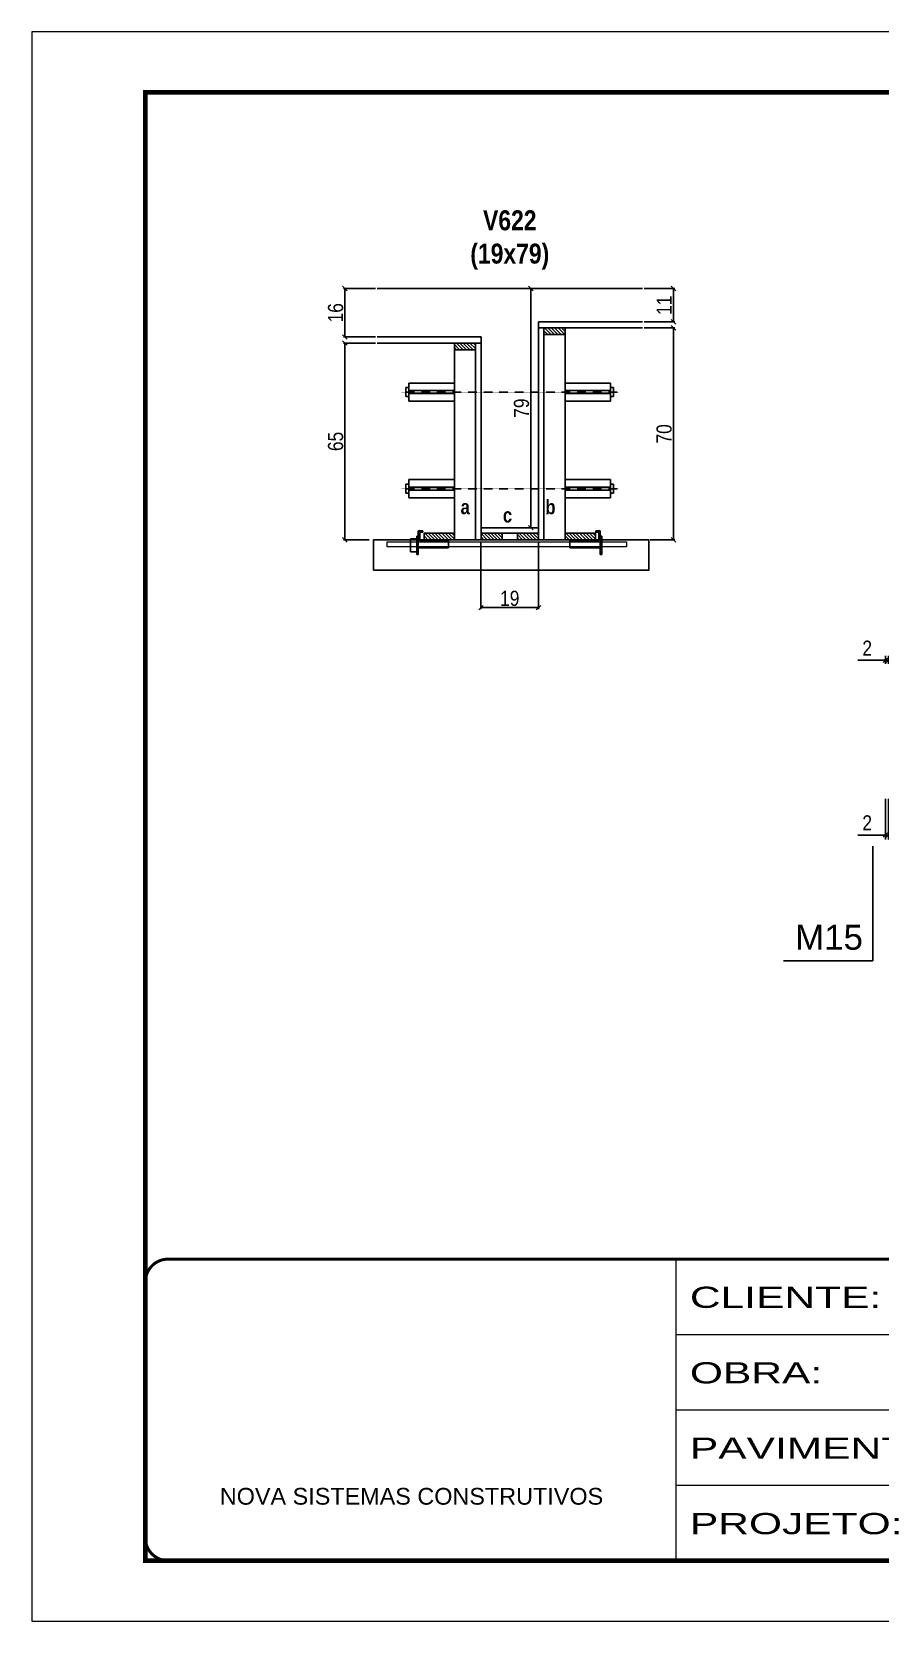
# Model space of a CAD drawing. Extents: x 13154 to 22413, y 1253 to 30260.
# Drawn here: x 16338 to 16898, y 21928 to 22978 of the extents above; entities that cross this region are included whole.
import ezdxf

# ---------------------------------------------------------------- set-up
doc = ezdxf.new("R2010")
doc.units = 0
for name, pattern in [('CONTINUO', [0]), ('DASHED', [0.75, 0.5, -0.25]), ('HIDDEN', [0.375, 0.25, -0.125])]:
    doc.linetypes.add(name, pattern=pattern)
for name, color, linetype in [('barrote', 251, 'Continuous'), ('COTA', 241, 'Continuous'), ('detalhes', 4, 'Continuous'), ('NOMENCLATURA', 7, 'Continuous'), ('Painéis', 200, 'Continuous'), ('presilha', 1, 'Continuous'), ('SARR_2.2x10', 60, 'Continuous'), ('SARR_2.2x7', 40, 'Continuous'), ('SARR_3.5x7', 81, 'Continuous'), ('TENSOR', 3, 'Continuous')]:
    doc.layers.add(name, color=color, linetype=linetype)
for name, color, linetype, lineweight in [('CONCRETO', 251, 'Continuous', 25), ('Folhas', 255, 'Continuous', 9), ('SARRAFO DE PRESSAO', 251, 'DASHED', 9), ('SCO-___-LAJ', 2, 'Continuous', 0)]:
    doc.layers.add(name, color=color, linetype=linetype, lineweight=lineweight)
doc.styles.add('ARIAL', font='arial.ttf')
doc.styles.add('COTA TECNICA', font='techl___.ttf', dxfattribs={"height": 10})
doc.styles.add('COTA TECNICA 2X', font='techl___.ttf', dxfattribs={"height": 10})
doc.styles.get("Standard").update_dxf_attribs({"font": 'arial.ttf'})
doc.styles.add('TECNICA', font='techb___.ttf', dxfattribs={"height": 10})
doc.styles.add('Tecnologia', font='')
doc.styles.get('Tecnologia').set_extended_font_data('Forgotten Futurist')
doc.dimstyles.new('PAINEL', dxfattribs={"dimtxt": 10, "dimasz": 3, "dimexe": 3, "dimexo": 3, "dimgap": 3, "dimtad": 1, "dimdec": 1, "dimzin": 12, "dimdsep": 46, "dimtxsty": 'COTA TECNICA', "dimblk1": 'OBLIQUE', "dimblk2": 'OBLIQUE', "dimsah": 1, "dimcen": 0.9, "dimclrd": 4, "dimclre": 4, "dimclrt": 240, "dimadec": 1, "dimazin": 3, "dimtfac": 1, "dimtdec": 1, "dimtmove": 0, "dimatfit": 3, "dimfxl": 1, "dimtolj": 1, "dimtzin": 12, "dimarcsym": 0})
doc.dimstyles.new('SECAO', dxfattribs={"dimscale": 0.333333, "dimtxt": 5, "dimasz": 9, "dimexe": 3, "dimexo": 3, "dimgap": 3, "dimtad": 1, "dimdec": 1, "dimlfac": 0.5, "dimzin": 12, "dimdsep": 46, "dimtxsty": 'COTA TECNICA 2X', "dimblk1": 'OBLIQUE', "dimblk2": 'OBLIQUE', "dimsah": 1, "dimcen": 0.9, "dimclrd": 4, "dimclre": 4, "dimclrt": 240, "dimadec": 1, "dimazin": 3, "dimtfac": 1, "dimtdec": 1, "dimtmove": 0, "dimatfit": 3, "dimfxl": 1, "dimtolj": 1, "dimtzin": 12, "dimarcsym": 0})

# ---------------------------------------------------------------- blocks, each defined once
blk = doc.blocks.new('9999999999')
at = {"color": 30, "linetype": 'CONTINUO'}
for p, q in [((98564.6, 34230.2), (98564.6, 34429.4)), ((98564.6, 34379.6), (99584, 34379.6)), ((98564.6, 34329.8), (99488, 34329.8)), ((98564.6, 34280), (99488, 34280))]:
    blk.add_line(p, q, dxfattribs=at)
at = {"color": 30, "linetype": 'CONTINUO', "const_width": 2}
blk.add_lwpolyline([(99584, 34230.2), (99584, 34414.4, 0.414214), (99569, 34429.4), (98229, 34429.4, 0.414214), (98214, 34414.4), (98214, 34245.2, 0.414214), (98229, 34230.2), (99584, 34230.2)], format="xyb", dxfattribs=at)
at = {"layer": 'Folhas'}
blk.add_lwpolyline([(98139, 34190.2), (99624, 34190.2), (99624, 35240.2), (98139, 35240.2)], close=True, dxfattribs=at)
at = {"layer": 'Folhas', "color": 30, "const_width": 3}
blk.add_lwpolyline([(98214, 34230.2), (99584, 34230.2), (99584, 35200.2), (98214, 35200.2)], close=True, dxfattribs=at)
at = {"color": 7, "linetype": 'Continuous', "ltscale": 5, "style": 'ARIAL'}
blk.add_text('NOVA SISTEMAS CONSTRUTIVOS', height=11.059, dxfattribs=at).set_placement((98263.2, 34267.2))
at = {"layer": 'Folhas', "color": 7, "style": 'Tecnologia', "width": 1.5}
for s, p in [('CLIENTE:', (98573.7, 34397.2)), ('OBRA:', (98573.7, 34347.3)), ('PAVIMENTO:', (98573.7, 34297.5)), ('PROJETO:', (98573.7, 34247.7))]:
    blk.add_text(s, height=14, dxfattribs=at).set_placement(p)
blk = doc.blocks.new('PRESILHA METÁLICA 1')
at = {"layer": 'presilha'}
for p, q in [((7.5, 10.6), (7.5, 19.9)), ((12, 21), (8.6, 21)), ((9, 11.6), (9, 18.9)), ((12, 19.5), (9.6, 19.5)), ((12, 21), (12, 19.5)), ((0, 13), (6, 13)), ((0, 13), (0, 0)), ((6, 0), (0, 0)), ((6, 15.5), (7.5, 15.5)), ((6, -2.5), (6, 15.5)), ((6, 13), (6, 0)), ((7.5, 15.5), (7.5, -2.5)), ((37.5, 4.1), (7.5, 4.1)), ((37.5, 11), (9.6, 11)), ((37.5, 11), (37.5, 4.1)), ((7.5, -2.5), (6, -2.5))]:
    blk.add_line(p, q, dxfattribs=at)
for centre, radius, start, end in [((8.6, 19.9), 1.14, 90, 180), ((9.6, 18.9), 0.57, 90, 180), ((9.6, 11.6), 0.57, 180, 270)]:
    blk.add_arc(centre, radius, start, end, dxfattribs=at)
blk = doc.blocks.new('PRESILHA METÁLICA 2')
at = {"layer": 'presilha'}
for p, q in [((-5.2, 23.5), (-5.2, 22)), ((-5.2, 23.5), (-1.9, 23.5)), ((-5.2, 22), (-2.8, 22)), ((-2.2, 14.1), (-2.2, 21.4)), ((0.8, 18), (-0.8, 18)), ((-0.8, 18), (-0.8, 0)), ((-0.8, 14.6), (-0.8, 22.4)), ((0.8, 0), (0.8, 18)), ((-30.8, 13.5), (-30.8, 6.6)), ((-30.8, 13.5), (-2.8, 13.5)), ((-30.8, 6.6), (-0.8, 6.6)), ((-0.8, 0), (0.8, 0))]:
    blk.add_line(p, q, dxfattribs=at)
for centre, radius, start, end in [((-2.8, 21.4), 0.57, 0, 90), ((-1.9, 22.4), 1.14, 0, 90), ((-2.8, 14.1), 0.57, 270, 0)]:
    blk.add_arc(centre, radius, start, end, dxfattribs=at)
blk = doc.blocks.new('_Oblique')
at = {"color": 0, "linetype": 'ByBlock', "lineweight": -2}
blk.add_line((-0.5, -0.5), (0.5, 0.5), dxfattribs=at)
blk = doc.blocks.new('*D634')
at = {"layer": 'COTA', "color": 4, "lineweight": -2, "transparency": 16777216}
for p, q in [((16742.3, 22782.1), (16762.7, 22782.1)), ((16761.7, 22782.1), (16761.7, 22642.1)), ((16746.4, 22642.1), (16762.7, 22642.1))]:
    blk.add_line(p, q, dxfattribs=at)
at = {"layer": 'Defpoints', "color": 0, "transparency": 16777216}
for p in [(16741.3, 22782.1), (16745.4, 22642.1), (16761.7, 22642.1)]:
    blk.add_point(p, dxfattribs=at)
at = {"layer": 'COTA', "color": 4, "lineweight": -2, "transparency": 16777216, "xscale": 3, "yscale": 3, "zscale": 3}
for p, rotation in [((16761.7, 22782.1), 90), ((16761.7, 22642.1), 270)]:
    blk.add_blockref('_Oblique', p, dxfattribs=dict(at, rotation=rotation))
at = {"layer": 'COTA', "color": 240, "transparency": 16777216, "insert": (16755.6, 22712.1), "char_height": 10, "attachment_point": 5, "rotation": 90, "style": 'COTA TECNICA 2X'}
blk.add_mtext('\\A1;70', dxfattribs=at)
blk = doc.blocks.new('*D635')
at = {"layer": 'COTA', "color": 4, "lineweight": -2, "transparency": 16777216}
for p, q in [((16742.3, 22808.1), (16762.7, 22808.1)), ((16761.7, 22786.1), (16761.7, 22808.1)), ((16742.3, 22786.1), (16762.7, 22786.1))]:
    blk.add_line(p, q, dxfattribs=at)
at = {"layer": 'Defpoints', "color": 0, "transparency": 16777216}
for p in [(16741.3, 22808.1), (16761.7, 22808.1), (16741.3, 22786.1)]:
    blk.add_point(p, dxfattribs=at)
at = {"layer": 'COTA', "color": 4, "lineweight": -2, "transparency": 16777216, "xscale": 3, "yscale": 3, "zscale": 3}
for p, rotation in [((16761.7, 22808.1), 90), ((16761.7, 22786.1), 270)]:
    blk.add_blockref('_Oblique', p, dxfattribs=dict(at, rotation=rotation))
at = {"layer": 'COTA', "color": 240, "transparency": 16777216, "insert": (16755.6, 22797.1), "char_height": 10, "attachment_point": 5, "rotation": 90, "style": 'COTA TECNICA 2X'}
blk.add_mtext('\\A1;11', dxfattribs=at)
blk = doc.blocks.new('*D636')
at = {"layer": 'COTA', "color": 4, "lineweight": -2, "transparency": 16777216}
for p, q in [((16564.9, 22772.1), (16543.7, 22772.1)), ((16544.7, 22772.1), (16544.7, 22642.1)), ((16560.8, 22642.1), (16543.7, 22642.1))]:
    blk.add_line(p, q, dxfattribs=at)
at = {"layer": 'Defpoints', "color": 0, "transparency": 16777216}
for p in [(16565.9, 22772.1), (16544.7, 22642.1), (16561.8, 22642.1)]:
    blk.add_point(p, dxfattribs=at)
at = {"layer": 'COTA', "color": 4, "lineweight": -2, "transparency": 16777216, "xscale": 3, "yscale": 3, "zscale": 3}
for p, rotation in [((16544.7, 22772.1), 90), ((16544.7, 22642.1), 270)]:
    blk.add_blockref('_Oblique', p, dxfattribs=dict(at, rotation=rotation))
at = {"layer": 'COTA', "color": 240, "transparency": 16777216, "insert": (16538.6, 22707.1), "char_height": 10, "attachment_point": 5, "rotation": 90, "style": 'COTA TECNICA 2X'}
blk.add_mtext('\\A1;65', dxfattribs=at)
blk = doc.blocks.new('*D638')
at = {"layer": 'COTA', "color": 4, "lineweight": -2, "transparency": 16777216}
for p, q in [((16671.6, 22808.1), (16666.5, 22808.1)), ((16667.5, 22650.1), (16667.5, 22808.1)), ((16671.6, 22650.1), (16666.5, 22650.1))]:
    blk.add_line(p, q, dxfattribs=at)
at = {"layer": 'Defpoints', "color": 0, "transparency": 16777216}
for p in [(16667.5, 22808.1), (16672.6, 22808.1), (16672.6, 22650.1)]:
    blk.add_point(p, dxfattribs=at)
at = {"layer": 'COTA', "color": 4, "lineweight": -2, "transparency": 16777216, "xscale": 3, "yscale": 3, "zscale": 3}
for p, rotation in [((16667.5, 22808.1), 90), ((16667.5, 22650.1), 270)]:
    blk.add_blockref('_Oblique', p, dxfattribs=dict(at, rotation=rotation))
at = {"layer": 'COTA', "color": 240, "transparency": 16777216, "insert": (16661.4, 22729.1), "char_height": 10, "attachment_point": 5, "rotation": 90, "style": 'COTA TECNICA 2X'}
blk.add_mtext('\\A1;79', dxfattribs=at)
blk = doc.blocks.new('*D639')
at = {"layer": 'COTA', "color": 4, "lineweight": -2, "transparency": 16777216}
for p, q in [((16564.9, 22808.1), (16543.7, 22808.1)), ((16544.7, 22776.1), (16544.7, 22808.1)), ((16564.9, 22776.1), (16543.7, 22776.1))]:
    blk.add_line(p, q, dxfattribs=at)
at = {"layer": 'Defpoints', "color": 0, "transparency": 16777216}
for p in [(16544.7, 22808.1), (16565.9, 22808.1), (16565.9, 22776.1)]:
    blk.add_point(p, dxfattribs=at)
at = {"layer": 'COTA', "color": 4, "lineweight": -2, "transparency": 16777216, "xscale": 3, "yscale": 3, "zscale": 3}
for p, rotation in [((16544.7, 22808.1), 90), ((16544.7, 22776.1), 270)]:
    blk.add_blockref('_Oblique', p, dxfattribs=dict(at, rotation=rotation))
at = {"layer": 'COTA', "color": 240, "transparency": 16777216, "insert": (16538.6, 22792.1), "char_height": 10, "attachment_point": 5, "rotation": 90, "style": 'COTA TECNICA 2X'}
blk.add_mtext('\\A1;16', dxfattribs=at)
blk = doc.blocks.new('*D637')
at = {"layer": 'COTA', "color": 4, "lineweight": -2, "transparency": 16777216}
for p, q in [((16634.6, 22641.1), (16634.6, 22596.3)), ((16672.6, 22641.1), (16672.6, 22596.3)), ((16634.6, 22597.3), (16672.6, 22597.3))]:
    blk.add_line(p, q, dxfattribs=at)
at = {"layer": 'Defpoints', "color": 0, "transparency": 16777216}
for p in [(16634.6, 22642.1), (16672.6, 22642.1), (16672.6, 22597.3)]:
    blk.add_point(p, dxfattribs=at)
at = {"layer": 'COTA', "color": 4, "lineweight": -2, "transparency": 16777216, "xscale": 3, "yscale": 3, "zscale": 3, "rotation": 180}
blk.add_blockref('_Oblique', (16634.6, 22597.3), dxfattribs=at)
at = {"layer": 'COTA', "color": 4, "lineweight": -2, "transparency": 16777216, "xscale": 3, "yscale": 3, "zscale": 3}
blk.add_blockref('_Oblique', (16672.6, 22597.3), dxfattribs=at)
at = {"layer": 'COTA', "color": 240, "transparency": 16777216, "insert": (16653.6, 22603.4), "char_height": 10, "attachment_point": 5, "style": 'COTA TECNICA 2X'}
blk.add_mtext('\\A1;19', dxfattribs=at)
blk = doc.blocks.new('*D651')
at = {"layer": 'COTA', "color": 4, "lineweight": -2, "transparency": 16777216}
for p, q in [((16901.7, 22471.1), (16901.7, 22444.1)), ((16903.7, 22471.1), (16903.7, 22444.1)), ((16901.7, 22447.1), (16883.6, 22447.1)), ((16903.7, 22447.1), (16901.7, 22447.1)), ((16903.7, 22447.1), (16906.7, 22447.1))]:
    blk.add_line(p, q, dxfattribs=at)
at = {"layer": 'Defpoints', "color": 0, "transparency": 16777216}
for p in [(16901.7, 22474.1), (16903.7, 22474.1), (16901.7, 22447.1)]:
    blk.add_point(p, dxfattribs=at)
at = {"layer": 'COTA', "color": 4, "lineweight": -2, "transparency": 16777216, "xscale": 3, "yscale": 3, "zscale": 3}
blk.add_blockref('_Oblique', (16901.7, 22447.1), dxfattribs=at)
at = {"layer": 'COTA', "color": 4, "lineweight": -2, "transparency": 16777216, "xscale": 3, "yscale": 3, "zscale": 3, "rotation": 180}
blk.add_blockref('_Oblique', (16903.7, 22447.1), dxfattribs=at)
at = {"layer": 'COTA', "color": 240, "transparency": 16777216, "insert": (16889.7, 22455.1), "char_height": 10, "attachment_point": 5, "style": 'COTA TECNICA'}
blk.add_mtext('\\A1;2', dxfattribs=at)
blk = doc.blocks.new('*D1567')
at = {"layer": 'COTA', "color": 4, "lineweight": -2, "transparency": 16777216}
for p, q in [((16901.7, 22560.1), (16901.7, 22565.5)), ((16903.7, 22560.1), (16903.7, 22565.5)), ((16901.7, 22562.5), (16883.6, 22562.5)), ((16903.7, 22562.5), (16901.7, 22562.5)), ((16903.7, 22562.5), (16906.7, 22562.5))]:
    blk.add_line(p, q, dxfattribs=at)
at = {"layer": 'Defpoints', "color": 0, "transparency": 16777216}
for p in [(16901.7, 22562.5), (16901.7, 22557.1), (16903.7, 22557.1)]:
    blk.add_point(p, dxfattribs=at)
at = {"layer": 'COTA', "color": 4, "lineweight": -2, "transparency": 16777216, "xscale": 3, "yscale": 3, "zscale": 3}
blk.add_blockref('_Oblique', (16901.7, 22562.5), dxfattribs=at)
at = {"layer": 'COTA', "color": 4, "lineweight": -2, "transparency": 16777216, "xscale": 3, "yscale": 3, "zscale": 3, "rotation": 180}
blk.add_blockref('_Oblique', (16903.7, 22562.5), dxfattribs=at)
at = {"layer": 'COTA', "color": 240, "transparency": 16777216, "insert": (16889.7, 22570.5), "char_height": 10, "attachment_point": 5, "style": 'COTA TECNICA'}
blk.add_mtext('\\A1;2', dxfattribs=at)

msp = doc.modelspace()

# ---------------------------------------------------------------- hatches: boundary and pattern name
at = {"layer": 'SARR_2.2x10'}
h = msp.add_hatch(dxfattribs=at)
h.set_pattern_fill('ANSI31', color=256, scale=0.5, angle=90)
h.set_pattern_definition([(135, (49790.5562, -100870.0663), (-1.122532015, -1.122532015), [])])
h.paths.add_polyline_path([(16597.02, 22646.5), (16597.02, 22642.1), (16617.02, 22642.1), (16617.02, 22646.5)])
h = msp.add_hatch(dxfattribs=at)
h.set_pattern_fill('ANSI31', color=256, scale=0.5, angle=90)
h.set_pattern_definition([(135, (49883.7562, -100870.0663), (-1.122532015, -1.122532015), [])])
h.paths.add_polyline_path([(16690.22, 22646.5), (16690.22, 22642.1), (16710.22, 22642.1), (16710.22, 22646.5)])
at = {"layer": 'SARR_2.2x7'}
h = msp.add_hatch(dxfattribs=at)
h.set_pattern_fill('ANSI31', color=256, scale=0.5, angle=90)
h.set_pattern_definition([(135, (49804.5562, -100734.4663), (-1.122532015, -1.122532015), [])])
h.paths.add_polyline_path([(16676.22, 22782.1), (16676.22, 22777.7), (16690.22, 22777.7), (16690.22, 22782.1)])
h = msp.add_hatch(dxfattribs=at)
h.set_pattern_fill('ANSI31', color=256, scale=0.5, angle=90)
h.set_pattern_definition([(135, (49784.5562, -100744.4663), (-1.122532015, -1.122532015), [])])
h.paths.add_polyline_path([(16631.02, 22772.1), (16631.02, 22767.7), (16617.02, 22767.7), (16617.02, 22772.1)])
h = msp.add_hatch(dxfattribs=at)
h.set_pattern_fill('ANSI31', color=256, scale=0.5, angle=90)
h.set_pattern_definition([(135, (49870.1562, -100870.0663), (-1.122532015, -1.122532015), [])])
h.paths.add_polyline_path([(16648.62, 22642.1), (16648.62, 22646.5), (16634.62, 22646.5), (16634.62, 22642.1)])
h = msp.add_hatch(dxfattribs=at)
h.set_pattern_fill('ANSI31', color=256, scale=0.5, angle=90)
h.set_pattern_definition([(135, (49808.1562, -100870.0663), (-1.122532015, -1.122532015), [])])
h.paths.add_polyline_path([(16658.62, 22642.1), (16658.62, 22646.5), (16672.62, 22646.5), (16672.62, 22642.1)])

# ---------------------------------------------------------------- linework, layer by layer
at = {"ltscale": 3}
for p, q in [((16587.02, 22733.7), (16587.02, 22745.7)), ((16587.02, 22745.7), (16617.02, 22745.7)), ((16720.22, 22745.7), (16690.22, 22745.7)), ((16720.22, 22733.7), (16720.22, 22745.7)), ((16585.02, 22736.7), (16585.02, 22742.7)), ((16587.02, 22742.7), (16585.02, 22742.7)), ((16587.02, 22736.7), (16585.02, 22736.7)), ((16617.02, 22740.7), (16587.02, 22740.7)), ((16617.02, 22738.7), (16587.02, 22738.7)), ((16587.02, 22733.7), (16617.02, 22733.7)), ((16690.22, 22740.7), (16720.22, 22740.7)), ((16690.22, 22738.7), (16720.22, 22738.7)), ((16720.22, 22733.7), (16690.22, 22733.7)), ((16720.22, 22742.7), (16722.22, 22742.7)), ((16722.22, 22736.7), (16720.22, 22736.7)), ((16722.22, 22736.7), (16722.22, 22742.7)), ((16587.02, 22681.88), (16587.02, 22669.88)), ((16587.02, 22681.88), (16617.02, 22681.88)), ((16720.22, 22681.88), (16690.22, 22681.88)), ((16720.22, 22681.88), (16720.22, 22669.88)), ((16585.02, 22678.88), (16585.02, 22672.88)), ((16587.02, 22678.88), (16585.02, 22678.88)), ((16587.02, 22672.88), (16585.02, 22672.88)), ((16617.02, 22676.88), (16587.02, 22676.88)), ((16617.02, 22674.88), (16587.02, 22674.88)), ((16587.02, 22669.88), (16617.02, 22669.88)), ((16690.22, 22676.88), (16720.22, 22676.88)), ((16690.22, 22674.88), (16720.22, 22674.88)), ((16720.22, 22669.88), (16690.22, 22669.88)), ((16722.22, 22678.88), (16720.22, 22678.88)), ((16720.22, 22672.88), (16722.22, 22672.88)), ((16722.22, 22678.88), (16722.22, 22672.88))]:
    msp.add_line(p, q, dxfattribs=at)
at = {"layer": 'barrote'}
msp.add_lwpolyline([(16563.56, 22622.1), (16745.48, 22622.1), (16745.48, 22642.1), (16563.56, 22642.1)], close=True, dxfattribs=at)
at = {"layer": 'CONCRETO', "linetype": 'Continuous'}
msp.add_line((16565.92, 22808.1), (16741.32, 22808.1), dxfattribs=at)
at = {"layer": 'detalhes', "color": 250}
msp.add_line((16563.56, 22622.1), (16563.56, 22642.1), dxfattribs=at)
at = {"layer": 'NOMENCLATURA', "linetype": 'Continuous'}
for p in [(16893.45, 22439.84), (16834.32, 22364.09)]:
    msp.add_line(p, (16893.45, 22364.09), dxfattribs=at)
at = {"layer": 'Painéis', "linetype": 'Continuous', "elevation": 0}
for points in [[(16741.32, 22782.1), (16672.62, 22782.1), (16672.62, 22786.1), (16741.32, 22786.1)], [(16565.92, 22772.1), (16634.62, 22772.1), (16634.62, 22776.1), (16565.92, 22776.1)]]:
    msp.add_lwpolyline(points, dxfattribs=at)
at = {"layer": 'Painéis', "linetype": 'Continuous'}
for points in [[(16676.22, 22642.1), (16676.22, 22782.1), (16672.62, 22782.1), (16672.62, 22642.1)], [(16631.02, 22642.1), (16631.02, 22772.1), (16634.62, 22772.1), (16634.62, 22642.1)], [(16672.62, 22650.1), (16634.62, 22650.1), (16634.62, 22646.5), (16672.62, 22646.5)]]:
    msp.add_lwpolyline(points, close=True, dxfattribs=at)
at = {"layer": 'SARR_2.2x10'}
for points in [[(16597.02, 22646.5), (16617.02, 22646.5), (16617.02, 22642.1), (16597.02, 22642.1)], [(16690.22, 22646.5), (16710.22, 22646.5), (16710.22, 22642.1), (16690.22, 22642.1)]]:
    msp.add_lwpolyline(points, close=True, dxfattribs=at)
at = {"layer": 'SARR_2.2x7', "elevation": 0}
for points in [[(16690.22, 22782.1), (16676.22, 22782.1), (16676.22, 22777.7), (16690.22, 22777.7)], [(16617.02, 22772.1), (16631.02, 22772.1), (16631.02, 22767.7), (16617.02, 22767.7)]]:
    msp.add_lwpolyline(points, close=True, dxfattribs=at)
at = {"layer": 'SARR_2.2x7'}
for points in [[(16634.62, 22646.5), (16648.62, 22646.5), (16648.62, 22642.1), (16634.62, 22642.1)], [(16672.62, 22646.5), (16658.62, 22646.5), (16658.62, 22642.1), (16672.62, 22642.1)]]:
    msp.add_lwpolyline(points, close=True, dxfattribs=at)
at = {"layer": 'SARR_3.5x7'}
for points in [[(16676.22, 22777.7), (16690.22, 22777.7), (16690.22, 22642.1), (16676.22, 22642.1)], [(16631.02, 22767.7), (16617.02, 22767.7), (16617.02, 22642.1), (16631.02, 22642.1)]]:
    msp.add_lwpolyline(points, close=True, dxfattribs=at)
at = {"layer": 'SCO-___-LAJ', "color": 1}
msp.add_lwpolyline([(16572.56, 22640.77), (16730.83, 22640.77), (16730.83, 22637.57), (16572.56, 22637.57)], close=True, dxfattribs=at)
at = {"layer": 'TENSOR', "linetype": 'HIDDEN', "ltscale": 0.5}
for p, q in [((16582.02, 22739.7), (16725.52, 22739.7)), ((16582.02, 22675.88), (16725.52, 22675.88))]:
    msp.add_line(p, q, dxfattribs=at)

# ---------------------------------------------------------------- block references
at = {"layer": 'presilha', "xscale": 0.6666666666666666, "yscale": 0.6666666666666666, "zscale": 0.6666666666666666}
for name, p in [('PRESILHA METÁLICA 1', (16588.15, 22634.14)), ('PRESILHA METÁLICA 2', (16713.9, 22632.47))]:
    msp.add_blockref(name, p, dxfattribs=at)
at = {"layer": 'SARRAFO DE PRESSAO', "color": 6, "linetype": 'ByBlock'}
msp.add_blockref('9999999999', (-81801.1, -12262.48), dxfattribs=at)

# ---------------------------------------------------------------- texts
at = {"layer": 'detalhes', "style": 'TECNICA'}
for s, p in [('a', (16621.14, 22659)), ('c', (16649.05, 22653.57)), ('b', (16677.12, 22658.99))]:
    msp.add_text(s, height=9.6, dxfattribs=at).set_placement(p)
at = {"layer": 'NOMENCLATURA', "linetype": 'Continuous'}
msp.add_text('M15', height=16.5, dxfattribs=at).set_placement((16842.09, 22371.29))
at = {"layer": 'NOMENCLATURA', "insert": (16653.62, 22859.8), "char_height": 13.2, "attachment_point": 2, "style": 'TECNICA'}
msp.add_mtext_dynamic_manual_height_columns('V622\\P(19x79)', width=300.2766, gutter_width=1, heights=[0], dxfattribs=at)

# ---------------------------------------------------------------- dimensions: what is measured, and where the dimension line sits
at = {"layer": 'COTA'}
for base, p1, p2, angle, dimstyle, picture, middle in [((16544.7, 22808.1), (16565.92, 22776.1), (16565.92, 22808.1), 90, 'SECAO', '*D639', (16538.6, 22792.1)), ((16667.54, 22808.1), (16672.62, 22650.1), (16672.62, 22808.1), 90, 'SECAO', '*D638', (16661.44, 22729.1)), ((16761.66, 22808.1), (16741.32, 22786.1), (16741.32, 22808.1), 90, 'SECAO', '*D635', (16755.61, 22797.1)), ((16761.66, 22642.1, 0), (16741.32, 22782.1), (16745.43, 22642.1, 0), 90, 'SECAO', '*D634', (16755.56, 22712.1, 0)), ((16544.7, 22642.1, 0), (16565.92, 22772.1), (16561.8, 22642.1, 0), 90, 'SECAO', '*D636', (16538.59, 22707.1, 0)), ((16901.74, 22447.07), (16903.74, 22474.07), (16901.74, 22474.07), 180, 'PAINEL', '*D651', (16889.68, 22455.07))]:
    dim = msp.add_linear_dim(base=base, p1=p1, p2=p2, angle=angle, dimstyle=dimstyle, dxfattribs=at)
    dim.commit()
    dim.dimension.update_dxf_attribs({"geometry": picture, "text_midpoint": middle})
for base, p1, p2, dimstyle, picture, middle in [((16672.62, 22597.28), (16634.62, 22642.1), (16672.62, 22642.1), 'SECAO', '*D637', (16653.62, 22603.37)), ((16901.74, 22562.46), (16903.74, 22557.07), (16901.74, 22557.07), 'PAINEL', '*D1567', (16889.68, 22570.46))]:
    dim = msp.add_linear_dim(base=base, p1=p1, p2=p2, dimstyle=dimstyle, dxfattribs=at)
    dim.commit()
    dim.dimension.update_dxf_attribs({"geometry": picture, "text_midpoint": middle})

doc.saveas('drawing.dxf')
